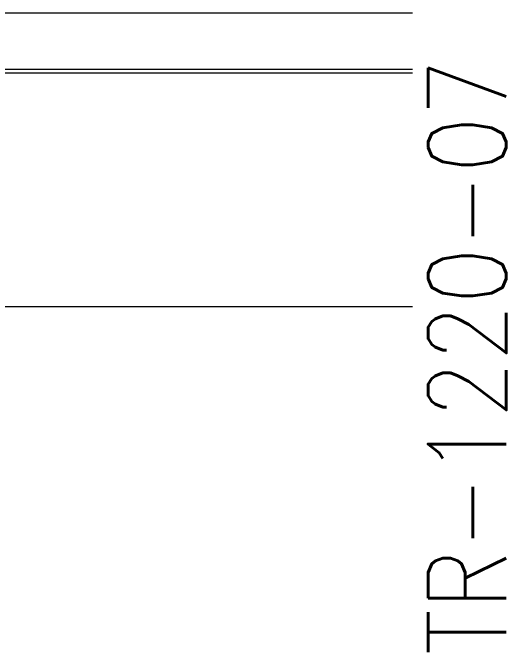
# Model space of a CAD drawing. Header units: millimetres. Extents: x 2 to 845, y 5 to 599.
# Drawn here: x 529.12 to 544.9, y 483.88 to 504.31 of the extents above; entities that cross this region are included whole.
import ezdxf

# ---------------------------------------------------------------- set-up
doc = ezdxf.new("R2010")
doc.units = ezdxf.units.MM
doc.linetypes.add('XKITLINE00', pattern=[0])
doc.layers.add('Peça', color=2, linetype='Continuous', lineweight=0)
doc.layers.add('Texto', color=7, linetype='Continuous', lineweight=0)
doc.styles.add('ROMANS', font='ROMANS__.TTF')

# ---------------------------------------------------------------- blocks, each defined once
blk = doc.blocks.new('*A40')
at = {"layer": 'Peça', "color": 1, "linetype": 'XKITLINE00', "lineweight": 0}
for p, q in [((521.73, 504.307), (541.9, 504.307)), ((521.73, 502.504), (541.9, 502.504)), ((521.73, 502.392), (541.9, 502.392))]:
    blk.add_line(p, q, dxfattribs=at)
blk = doc.blocks.new('*A47')
at = {"layer": 'Peça', "color": 1, "linetype": 'XKITLINE00', "lineweight": 0}
blk.add_line((525.93, 494.919), (541.9, 494.919), dxfattribs=at)
blk = doc.blocks.new('*A1253')
at = {"layer": 'Texto', "color": 3, "style": 'ROMANS', "width": 0.85}
blk.add_text('TR-1220-07', height=2.5, rotation=90.0002, dxfattribs=at).set_placement((544.9, 483.787))

msp = doc.modelspace()

# ---------------------------------------------------------------- block references
at = {"lineweight": 0}
for name in ['*A40', '*A1253', '*A47']:
    msp.add_blockref(name, (0, 0), dxfattribs=at)

doc.saveas('drawing.dxf')
